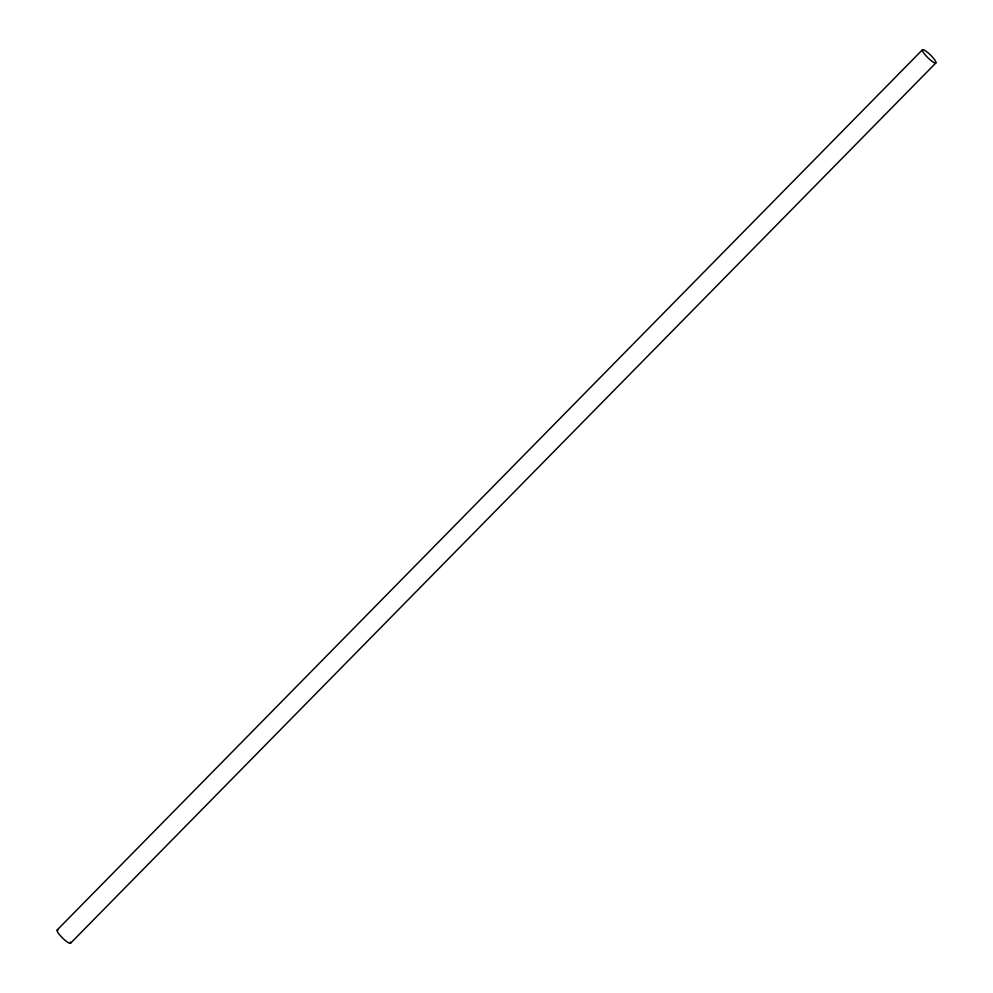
<?xml version="1.0" encoding="UTF-8"?>
<svg xmlns="http://www.w3.org/2000/svg" width="993" height="993" viewBox="0 0 993 993"><rect width="100%" height="100%" fill="white"/><g stroke="black" fill="none" stroke-linecap="round" stroke-linejoin="round"><path stroke-width="1.49" d="M57.234 929.92L922.571 49.65M70.429 943.35L935.766 63.08A9.446 1.887 44.5 0 0 927.524 52.344A9.446 1.887 44.5 0 0 924.222 53.672A9.446 1.887 44.5 0 0 935.766 63.08M70.491 942.072A9.446 1.887 44.5 0 1 62.807 938.261A9.446 1.887 44.5 0 1 57.942 929.957"/></g></svg>
